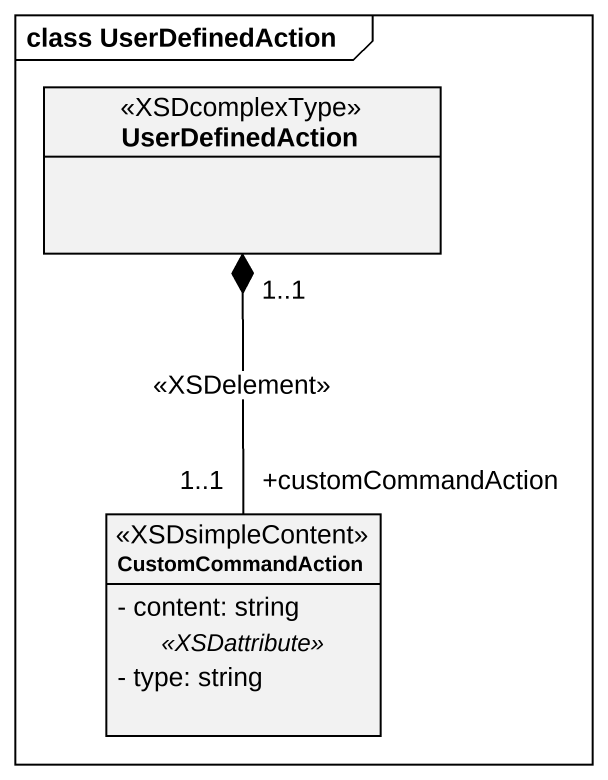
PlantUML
@startuml
mainframe class UserDefinedAction
hide circle
hide empty members
skinparam classAttributeIconSize 0
class UserDefinedAction <<XSDcomplexType>>
class CustomCommandAction <<XSDsimpleContent>> {
  - content: string
  .. <<XSDattribute>> ..
  - type: string
}
UserDefinedAction "1..1" *-- "+customCommandAction\n1..1" CustomCommandAction : <<XSDelement>>
@enduml
